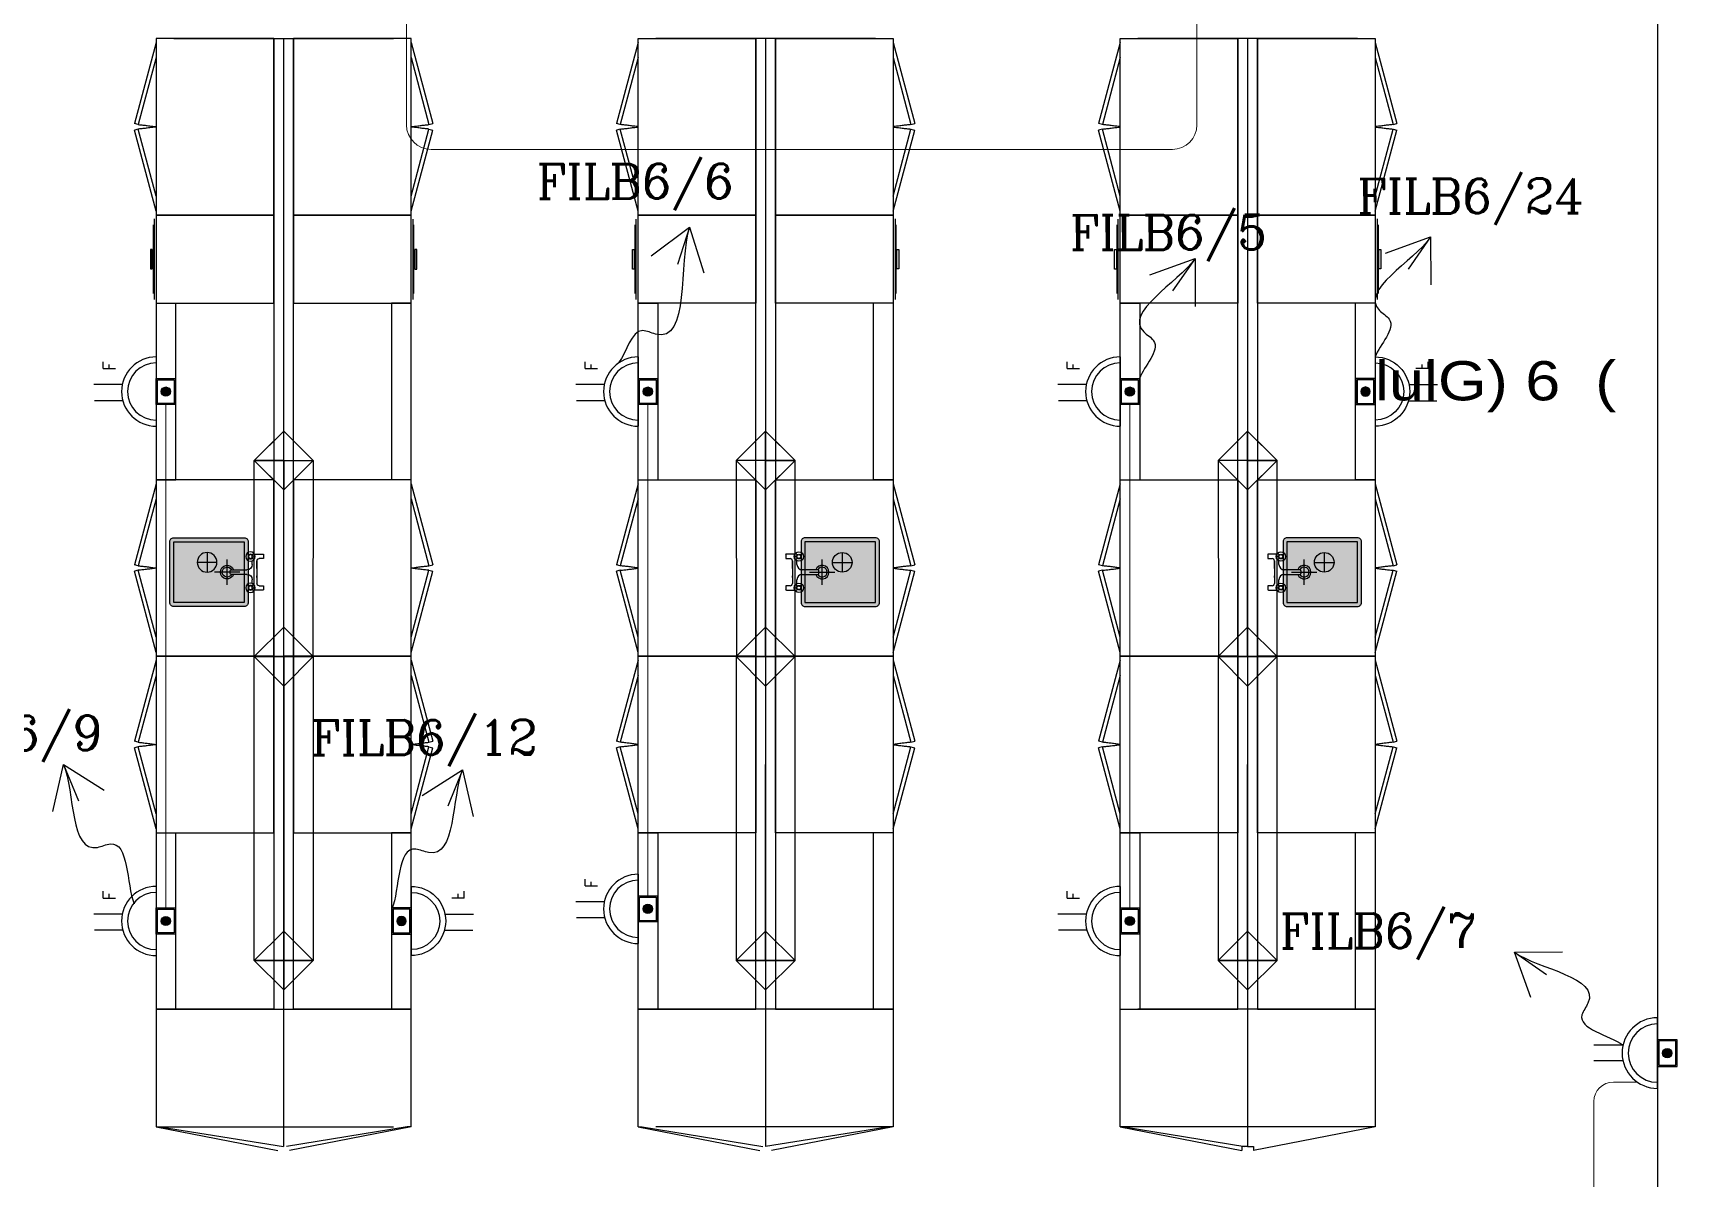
# Model space of a CAD drawing. Extents: x 1315 to 1416, y 473 to 837.
# Drawn here: x 1329.95 to 1338.34, y 615.54 to 621.38 of the extents above; entities that cross this region are included whole.
import ezdxf

# ---------------------------------------------------------------- set-up
doc = ezdxf.new("R2010")
doc.units = 0
doc.header["$MEASUREMENT"] = 0
doc.linetypes.add('ACAD_ISO02W100', pattern=[15, 12, -3])
doc.linetypes.add('DASHED', pattern=[19.05, 12.7, -6.35])
doc.layers.get('0').update_dxf_attribs({"color": 252, "linetype": 'CONTINUOUS', "lineweight": 30})
for name, color, linetype in [('-FUR', 252, 'CONTINUOUS'), ('E-SOCKETS', 6, 'CONTINUOUS'), ('LAYER8', 252, 'CONTINUOUS'), ('SAN', 252, 'CONTINUOUS'), ('WIRING', 4, 'CONTINUOUS')]:
    doc.layers.add(name, color=color, linetype=linetype)
for name, color, linetype, lineweight in [('text', 252, 'CONTINUOUS', 15), ('Wall', 252, 'CONTINUOUS', 30), ('WIRRING', 3, 'CONTINUOUS', 5)]:
    doc.layers.add(name, color=color, linetype=linetype, lineweight=lineweight)
doc.styles.add('ARIAL', font='arial.ttf')
doc.styles.add('E80', font='romanc.shx')
doc.styles.add('SOSA2', font='SOSA.shx', dxfattribs={"width": 0.8})
doc.dimstyles.new('DIM-100-IN', dxfattribs={"dimtxt": 0.22, "dimasz": 0.1, "dimexe": 0.15, "dimexo": 0.15, "dimgap": 0, "dimtad": 0, "dimrnd": 0.05, "dimzin": 1, "dimdsep": 46, "dimtxsty": 'ARIAL', "dimblk": 'DOT', "dimcen": 0.2, "dimclrd": 256, "dimclre": 256, "dimclrt": 23, "dimadec": 0, "dimazin": 0, "dimtfac": 1, "dimtmove": 2, "dimatfit": 2, "dimldrblk": 'OPEN90', "dimfxl": 0.15, "dimfxlon": 1, "dimtolj": 1, "dimtzin": 0, "dimlwe": -1, "dimarcsym": 0})

# ---------------------------------------------------------------- blocks, each defined once
blk = doc.blocks.new('5')
at = {"layer": '-FUR', "linetype": 'ACAD_ISO02W100'}
for p, q in [((41999.7885, -66320.4478), (42000.6885, -66320.4478)), ((41999.8085, -66321.0478), (42000.2221, -66321.1587)), ((41999.8858, -66321.0478), (42000.2273, -66321.1393)), ((42000.5913, -66321.0478), (42000.2498, -66321.1393)), ((42000.6685, -66321.0478), (42000.255, -66321.1587)), ((42000.2273, -66321.1393), (42000.2221, -66321.1587)), ((42000.2498, -66321.1393), (42000.255, -66321.1587))]:
    blk.add_line(p, q, dxfattribs=at)
at = {"layer": '-FUR'}
blk.add_lwpolyline([(41999.7885, -66320.4478), (42000.6885, -66320.4478), (42000.6885, -66321.0478), (41999.7885, -66321.0478)], close=True, dxfattribs=at)
at = {"layer": '-FUR', "linetype": 'ACAD_ISO02W100'}
for centre, start, end in [((42001.7538, -66321.2808), 171.26112, 174.70691), ((41998.7233, -66321.2808), 5.29309, 8.73888)]:
    blk.add_arc(centre, 1.5331, start, end, dxfattribs=at)
blk = doc.blocks.new('ba7es')
at = {"layer": '-FUR', "linetype": 'ACAD_ISO02W100'}
blk.add_line((1323.8895, 576.6578), (1322.9895, 576.6578), dxfattribs=at)
for p, q in [((1323.8895, 577.2578), (1322.9895, 577.2578)), ((1322.9895, 577.2578), (1322.9895, 576.6578)), ((1323.8895, 576.6578), (1323.8895, 577.2578)), ((1322.9895, 576.6578), (1322.9895, 576.7578)), ((1322.9895, 576.7578), (1323.8895, 576.7578))]:
    blk.add_line(p, q)
blk = doc.blocks.new('3')
at = {"layer": '-FUR', "linetype": 'ACAD_ISO02W100'}
blk.add_line((41990.0194, -66320.4802), (41990.4694, -66320.4802), dxfattribs=at)
at = {"layer": '-FUR'}
for p, q in [((41990.0394, -66321.0902), (41990.4494, -66321.0902)), ((41990.0694, -66321.0952), (41990.4194, -66321.0952))]:
    blk.add_line(p, q, dxfattribs=at)
blk.add_lwpolyline([(41990.0194, -66321.0802), (41990.4694, -66321.0802), (41990.4694, -66320.4802), (41990.0194, -66320.4802)], close=True, dxfattribs=at)
at = {"layer": '-FUR', "color": 1}
blk.add_lwpolyline([(41990.1944, -66321.1102), (41990.2944, -66321.1102), (41990.2944, -66321.1002), (41990.1944, -66321.1002)], close=True, dxfattribs=at)
blk = doc.blocks.new('YY5Y5')
at = {"layer": 'SAN', "color": 1}
for p, q in [((433.83, 542.04), (433.83, 538.56)), ((435.73, 542.41), (434.2, 542.41)), ((435.73, 540.55), (435.73, 542.41)), ((447.16, 542.41), (447.16, 540.55)), ((448.69, 542.41), (447.16, 542.41)), ((449.07, 538.56), (449.07, 542.04)), ((434.16, 537.56), (433.7, 538.02)), ((434.16, 536.15), (433.7, 535.69)), ((435.58, 537.56), (436.04, 538.02)), ((435.58, 536.15), (436.04, 535.69)), ((436.72, 537.65), (438.25, 537.65)), ((446.18, 539.55), (436.73, 539.55)), ((440.5, 535.4), (440.5, 528.74)), ((442.4, 528.74), (442.4, 535.4)), ((443.04, 539.55), (446.16, 539.55)), ((444.65, 537.65), (446.18, 537.65)), ((447.32, 537.56), (446.86, 538.02)), ((447.32, 536.15), (446.86, 535.69)), ((448.74, 537.56), (449.2, 538.02)), ((448.74, 536.15), (449.2, 535.69)), ((440.87, 528.36), (442.03, 528.36))]:
    blk.add_line(p, q, dxfattribs=at)
at = {"layer": 'SAN', "color": 1, "linetype": 'Continuous'}
blk.add_line((439.23, 539.55), (439.86, 539.55), dxfattribs=at)
at = {"layer": 'SAN', "color": 2, "linetype": 'DASHED'}
for points in [[(436.06, 527.03), (446.84, 527.03)], [(441.45, 532.42), (441.45, 521.63)]]:
    blk.add_lwpolyline(points, dxfattribs=at)
at = {"layer": 'SAN', "color": 1}
for centre, radius in [((434.87, 536.85), 2), ((434.87, 536.85), 1), ((434.87, 536.85), 0.8), ((448.03, 536.85), 2), ((448.03, 536.85), 1), ((448.03, 536.85), 0.8)]:
    blk.add_circle(centre, radius, dxfattribs=at)
for centre, radius, start, end in [((434.2, 542.04), 0.375, 90, 180), ((448.69, 542.04), 0.375, 0, 90), ((436.73, 540.55), 1, 180, 270), ((438.25, 535.4), 2.25, 0, 90), ((444.65, 535.4), 2.25, 90, 180), ((446.16, 540.55), 1, 270, 0), ((441.45, 527.03), 2.86, 109.43194, 70.56806), ((441.45, 527.03), 2.08, 117.27647, 62.72353), ((440.87, 528.74), 0.375, 180, 270), ((442.03, 528.74), 0.375, 270, 360)]:
    blk.add_arc(centre, radius, start, end, dxfattribs=at)
blk = doc.blocks.new('vfd')
at = {"layer": '-FUR'}
h = blk.add_hatch(color=254, dxfattribs=at)
h.paths.add_polyline_path([(1316.635, 565.8296), (1316.635, 566.1396), (1316.275, 566.1396), (1316.275, 565.8296)], flags=16)
edge = h.paths.add_edge_path()
edge.add_line((1316.655, 565.8296), (1316.655, 566.1396))
edge.add_ellipse((1316.635, 566.1396), major_axis=(-0.0141, -0.0141), ratio=1, start_angle=135, end_angle=225)
edge.add_line((1316.635, 566.1596), (1316.275, 566.1596))
edge.add_ellipse((1316.275, 566.1396), major_axis=(-0.0141, -0.0141), ratio=1, start_angle=225, end_angle=315)
edge.add_line((1316.255, 566.1396), (1316.255, 565.8296))
edge.add_ellipse((1316.275, 565.8296), major_axis=(0.0141, -0.0141), ratio=1, start_angle=225, end_angle=315)
edge.add_line((1316.275, 565.8096), (1316.635, 565.8096))
edge.add_ellipse((1316.635, 565.8296), major_axis=(0.0141, -0.0141), ratio=1, start_angle=-45, end_angle=45)
blk.add_hatch(color=253, dxfattribs=at).paths.add_polyline_path([(1316.275, 565.8296), (1316.635, 565.8296), (1316.635, 566.1396), (1316.275, 566.1396)])
h = blk.add_hatch(color=251, dxfattribs=at)
h.paths.add_polyline_path([(1316.305, 565.8596), (1316.275, 565.8296), (1316.635, 565.8296), (1316.605, 565.8596)])
h.paths.add_polyline_path([(1316.605, 565.8596), (1316.635, 565.8296), (1316.635, 566.1396), (1316.605, 566.1096)])
h = blk.add_hatch(color=252, dxfattribs=at)
h.paths.add_polyline_path([(1316.305, 566.1096), (1316.275, 566.1396), (1316.275, 565.8296), (1316.305, 565.8596)])
h.paths.add_polyline_path([(1316.605, 566.1096), (1316.635, 566.1396), (1316.275, 566.1396), (1316.305, 566.1096)])
blk.add_lwpolyline([(1316.655, 565.8296), (1316.655, 566.1396, 0.414214), (1316.635, 566.1596), (1316.275, 566.1596, 0.414214), (1316.255, 566.1396), (1316.255, 565.8296, 0.414214), (1316.275, 565.8096), (1316.635, 565.8096, 0.414214)], format="xyb", close=True)
blk.add_lwpolyline([(1316.655, 565.8296), (1316.655, 566.1396, 0.414214), (1316.635, 566.1596), (1316.275, 566.1596, 0.414214), (1316.255, 566.1396), (1316.255, 565.8296, 0.414214), (1316.275, 565.8096), (1316.635, 565.8096, 0.414214)], format="xyb", close=True)
blk.add_lwpolyline([(1316.635, 565.8296), (1316.635, 566.1396), (1316.275, 566.1396), (1316.275, 565.8296)], close=True)
at = {"layer": 'LAYER8'}
for p, q in [((1316.465, 566.0846), (1316.465, 565.9846)), ((1316.415, 566.0346), (1316.515, 566.0346))]:
    blk.add_line(p, q, dxfattribs=at)
blk.add_circle((1316.465, 566.0346), 0.05, dxfattribs=at)
at = {"xscale": 0.0121, "yscale": 0.0121, "zscale": 0.0121, "rotation": 89.99999999999997}
blk.add_blockref('YY5Y5', (1322.7397, 560.6431), dxfattribs=at)
blk = doc.blocks.new('LAB1')
for p, q in [((991.7585, 477.2673), (992.8785, 477.2673)), ((992.2685, 477.2673), (992.3685, 477.2673)), ((992.2685, 477.2673), (992.2685, 472.6653)), ((992.3185, 477.2673), (992.3185, 471.6492)), ((992.3685, 472.6658), (992.3685, 477.2673)), ((995.3376, 477.2673), (994.2176, 477.2673)), ((994.8276, 477.2673), (994.7276, 477.2673)), ((994.7276, 472.6658), (994.7276, 477.2673)), ((994.7776, 477.2673), (994.7776, 471.6492)), ((994.8276, 477.2673), (994.8276, 472.6653)), ((997.7967, 477.2673), (996.6767, 477.2673)), ((997.2867, 477.2673), (997.1867, 477.2673)), ((997.1867, 472.6658), (997.1867, 477.2673)), ((997.2367, 477.2673), (997.2367, 471.6492)), ((997.2867, 477.2673), (997.2867, 472.6653)), ((992.3188, 475.2656), (992.1688, 475.1156)), ((992.3188, 475.2656), (992.1688, 475.1156)), ((992.1688, 475.1156), (992.2685, 475.2153)), ((992.4688, 475.1156), (992.3188, 475.2656)), ((992.3188, 475.1156), (992.3188, 475.2656)), ((992.4688, 475.1156), (992.3188, 475.2656)), ((992.3685, 475.2158), (992.4688, 475.1156)), ((994.6274, 475.1156), (994.7774, 475.2656)), ((994.6274, 475.1156), (994.7774, 475.2656)), ((994.7276, 475.2158), (994.6274, 475.1156)), ((994.7774, 475.2656), (994.9274, 475.1156)), ((994.7774, 475.1156), (994.7774, 475.2656)), ((994.7774, 475.2656), (994.9274, 475.1156)), ((994.9274, 475.1156), (994.8276, 475.2153)), ((997.0865, 475.1156), (997.2365, 475.2656)), ((997.0865, 475.1156), (997.2365, 475.2656)), ((997.1867, 475.2158), (997.0865, 475.1156)), ((997.2365, 475.2656), (997.3865, 475.1156)), ((997.2365, 475.1156), (997.2365, 475.2656)), ((997.2365, 475.2656), (997.3865, 475.1156)), ((997.3865, 475.1156), (997.2867, 475.2153)), ((992.1688, 475.1156), (992.4688, 475.1156)), ((992.3188, 474.9656), (992.1688, 475.1156)), ((992.1688, 475.1156), (992.4688, 475.1156)), ((992.3188, 475.1156), (992.1688, 475.1156)), ((992.1688, 475.1156), (992.3188, 475.1156)), ((992.1688, 475.1156), (992.4688, 475.1156)), ((992.3188, 474.9656), (992.1688, 475.1156)), ((992.1688, 474.1156), (992.1688, 475.1156)), ((992.1688, 475.1156), (992.4688, 475.1156)), ((992.2685, 475.0158), (992.1688, 475.1156)), ((992.4688, 475.1156), (992.3188, 474.9656)), ((992.3188, 474.2656), (992.3188, 475.1156)), ((992.3188, 475.1156), (992.4688, 475.1156)), ((992.3188, 475.1156), (992.3188, 474.9656)), ((992.4688, 475.1156), (992.3188, 474.9656)), ((992.3705, 475.0173), (992.4688, 475.1156)), ((992.4688, 475.1156), (992.467, 474.1173)), ((994.9274, 475.1156), (994.6274, 475.1156)), ((994.9274, 475.1156), (994.6274, 475.1156)), ((994.6274, 475.1156), (994.7774, 474.9656)), ((994.7774, 475.1156), (994.6274, 475.1156)), ((994.9274, 475.1156), (994.6274, 475.1156)), ((994.6274, 475.1156), (994.7774, 474.9656)), ((994.9274, 475.1156), (994.6274, 475.1156)), ((994.6274, 475.1156), (994.6292, 474.1173)), ((994.7256, 475.0173), (994.6274, 475.1156)), ((994.7774, 474.9656), (994.9274, 475.1156)), ((994.7774, 474.2656), (994.7774, 475.1156)), ((994.7774, 475.1156), (994.9274, 475.1156)), ((994.9274, 475.1156), (994.7774, 475.1156)), ((994.7774, 475.1156), (994.7774, 474.9656)), ((994.7774, 474.9656), (994.9274, 475.1156)), ((994.8276, 475.0158), (994.9274, 475.1156)), ((994.9274, 474.1156), (994.9274, 475.1156)), ((997.3865, 475.1156), (997.0865, 475.1156)), ((997.3865, 475.1156), (997.0865, 475.1156)), ((997.0865, 475.1156), (997.2365, 474.9656)), ((997.2365, 475.1156), (997.0865, 475.1156)), ((997.3865, 475.1156), (997.0865, 475.1156)), ((997.0865, 475.1156), (997.2365, 474.9656)), ((997.3865, 475.1156), (997.0865, 475.1156)), ((997.0865, 475.1156), (997.0883, 474.1173)), ((997.1847, 475.0173), (997.0865, 475.1156)), ((997.2365, 474.9656), (997.3865, 475.1156)), ((997.2365, 474.2656), (997.2365, 475.1156)), ((997.2365, 475.1156), (997.3865, 475.1156)), ((997.3865, 475.1156), (997.2365, 475.1156)), ((997.2365, 475.1156), (997.2365, 474.9656)), ((997.2365, 474.9656), (997.3865, 475.1156)), ((997.2867, 475.0158), (997.3865, 475.1156)), ((997.3865, 474.1156), (997.3865, 475.1156)), ((992.3188, 474.2656), (992.1688, 474.1156)), ((992.3188, 474.1156), (992.3188, 474.2656)), ((992.4688, 474.1156), (992.3188, 474.2656)), ((994.6274, 474.1156), (994.7774, 474.2656)), ((994.7774, 474.1156), (994.7774, 474.2656)), ((994.7774, 474.2656), (994.9274, 474.1156)), ((997.0865, 474.1156), (997.2365, 474.2656)), ((997.2365, 474.1156), (997.2365, 474.2656)), ((997.2365, 474.2656), (997.3865, 474.1156)), ((992.4688, 474.1156), (992.1688, 474.1156)), ((992.3188, 473.9656), (992.1688, 474.1156)), ((992.1688, 474.1156), (992.4688, 474.1156)), ((992.1688, 472.5656), (992.1688, 474.1156)), ((992.3685, 474.1173), (992.3185, 474.1173)), ((992.3188, 474.1156), (992.3188, 473.9656)), ((992.3188, 473.9656), (992.4688, 474.1156)), ((992.3188, 474.1156), (992.3188, 472.4156)), ((992.4688, 474.1156), (992.4688, 472.5656)), ((994.6274, 474.1156), (994.9274, 474.1156)), ((994.7774, 473.9656), (994.6274, 474.1156)), ((994.9274, 474.1156), (994.6274, 474.1156)), ((994.6274, 474.1156), (994.6274, 472.5656)), ((994.7276, 474.1173), (994.7776, 474.1173)), ((994.7774, 474.1156), (994.7774, 473.9656)), ((994.7774, 473.9656), (994.9274, 474.1156)), ((994.7774, 474.1156), (994.7774, 472.4156)), ((994.9274, 472.5656), (994.9274, 474.1156)), ((997.0865, 474.1156), (997.3865, 474.1156)), ((997.2365, 473.9656), (997.0865, 474.1156)), ((997.3865, 474.1156), (997.0865, 474.1156)), ((997.0865, 474.1156), (997.0865, 472.5656)), ((997.1867, 474.1173), (997.2367, 474.1173)), ((997.2365, 474.1156), (997.2365, 473.9656)), ((997.2365, 473.9656), (997.3865, 474.1156)), ((997.2365, 474.1156), (997.2365, 472.4156)), ((997.3865, 472.5656), (997.3865, 474.1156)), ((992.3188, 472.7156), (992.3188, 473.5656)), ((994.7774, 472.7156), (994.7774, 473.5656)), ((997.2365, 472.7156), (997.2365, 473.5656)), ((992.3188, 472.7156), (992.1688, 472.5656)), ((992.3188, 472.5656), (992.3188, 472.7156)), ((992.4688, 472.5656), (992.3188, 472.7156)), ((994.6274, 472.5656), (994.7774, 472.7156)), ((994.7774, 472.5656), (994.7774, 472.7156)), ((994.7774, 472.7156), (994.9274, 472.5656)), ((997.0865, 472.5656), (997.2365, 472.7156)), ((997.2365, 472.5656), (997.2365, 472.7156)), ((997.2365, 472.7156), (997.3865, 472.5656)), ((992.4688, 472.5656), (992.1688, 472.5656)), ((992.3188, 472.4156), (992.1688, 472.5656)), ((992.1688, 472.5656), (992.4688, 472.5656)), ((992.3188, 472.5656), (992.3188, 472.4156)), ((992.3188, 472.4156), (992.4688, 472.5656)), ((994.6274, 472.5656), (994.9274, 472.5656)), ((994.7774, 472.4156), (994.6274, 472.5656)), ((994.9274, 472.5656), (994.6274, 472.5656)), ((994.7774, 472.5656), (994.7774, 472.4156)), ((994.7774, 472.4156), (994.9274, 472.5656)), ((997.0865, 472.5656), (997.3865, 472.5656)), ((997.2365, 472.4156), (997.0865, 472.5656)), ((997.3865, 472.5656), (997.0865, 472.5656)), ((997.2365, 472.5656), (997.2365, 472.4156)), ((997.2365, 472.4156), (997.3865, 472.5656)), ((991.6685, 472.3173), (991.6685, 471.7173)), ((991.6685, 472.3173), (992.9685, 472.3173)), ((992.9685, 471.7173), (992.9685, 472.3173)), ((995.4276, 472.3173), (994.1276, 472.3173)), ((994.1276, 471.7173), (994.1276, 472.3173)), ((995.4276, 472.3173), (995.4276, 471.7173)), ((996.5867, 471.7173), (996.5867, 472.3173)), ((997.7967, 472.3173), (996.6767, 472.3173)), ((997.8867, 472.3173), (997.8867, 471.7173)), ((991.6685, 471.7173), (992.3185, 471.7173)), ((991.6685, 471.7173), (992.2885, 471.5973)), ((991.6685, 471.7173), (991.6885, 471.7173)), ((991.6885, 471.7173), (992.3185, 471.6173)), ((991.7585, 471.7173), (992.8785, 471.7173)), ((992.3185, 471.7173), (992.3185, 471.6173)), ((992.9485, 471.7173), (992.3335, 471.6173)), ((992.9685, 471.7173), (992.3485, 471.5973)), ((992.9685, 471.7173), (992.9485, 471.7173)), ((994.1276, 471.7173), (994.7476, 471.5973)), ((994.1276, 471.7173), (994.1476, 471.7173)), ((994.1476, 471.7173), (994.7626, 471.6173)), ((995.3376, 471.7173), (994.2176, 471.7173)), ((995.4276, 471.7173), (994.7776, 471.7173)), ((994.7776, 471.7173), (994.7776, 471.6173)), ((995.4076, 471.7173), (994.7776, 471.6173)), ((995.4276, 471.7173), (994.8076, 471.5973)), ((995.4276, 471.7173), (995.4076, 471.7173)), ((997.8867, 471.7173), (996.5867, 471.7173)), ((996.5867, 471.7173), (997.2067, 471.5973)), ((996.5867, 471.7173), (996.6067, 471.7173)), ((996.6067, 471.7173), (997.2217, 471.6173)), ((997.8867, 471.7173), (997.2367, 471.7173)), ((997.2367, 471.7173), (997.2367, 471.6173)), ((997.8867, 471.7173), (997.2667, 471.5973)), ((997.8867, 471.7173), (997.8667, 471.7173)), ((997.2367, 471.6173), (997.2067, 471.6173)), ((997.2067, 471.6173), (997.2067, 471.5973)), ((997.2367, 471.6173), (997.2667, 471.6173)), ((997.2667, 471.6173), (997.2667, 471.5973))]:
    blk.add_line(p, q)
at = {"xscale": -1}
for name, p, rotation in [('5', (67312.7164, -41523.4212), 270), ('5', (-65328.0793, 42477.0559), 90), ('3', (67315.2078, -41514.1021), 270), ('3', (-65325.6526, 42466.3868), 90), ('3', (67317.6669, -41514.1021), 270), ('3', (-65323.1935, 42466.3868), 90), ('ba7es', (415.0107, -847.9722), 270), ('ba7es', (1569.6263, 1798.9069), 90), ('5', (67312.7164, -41525.6712), 270), ('5', (-65328.0793, 42474.8059), 90), ('5', (67312.7164, -41526.5712), 270), ('5', (-65328.0793, 42473.9059), 90), ('ba7es', (415.0107, -850.6722), 270), ('ba7es', (1569.6263, 1796.2069), 90)]:
    blk.add_blockref(name, p, dxfattribs=dict(at, rotation=rotation))
for name, p, rotation in [('5', (67315.1755, 42477.0559), 270), ('5', (-65325.6202, -41523.4212), 90), ('5', (67317.6346, 42477.0559), 270), ('5', (-65323.1611, -41523.4212), 90), ('3', (67312.7487, 42466.3868), 270), ('3', (-65328.1117, -41514.1021), 90), ('ba7es', (417.4698, 1798.9069), 270), ('ba7es', (1572.0854, -847.9722), 90), ('ba7es', (419.9289, 1798.9069), 270), ('ba7es', (1574.5445, -847.9722), 90), ('5', (67315.1755, 42474.8059), 270), ('5', (-65325.6202, -41525.6712), 90), ('5', (67317.6346, 42474.8059), 270), ('5', (-65323.1611, -41525.6712), 90), ('5', (67315.1755, 42473.9059), 270), ('5', (-65325.6202, -41526.5712), 90), ('5', (67317.6346, 42473.9059), 270), ('5', (-65323.1611, -41526.5712), 90), ('ba7es', (417.4698, 1796.2069), 270), ('ba7es', (1572.0854, -850.6722), 90), ('ba7es', (419.9289, 1796.2069), 270), ('ba7es', (1574.5445, -850.6722), 90)]:
    blk.add_blockref(name, p, dxfattribs=dict(rotation=rotation))
blk.add_blockref('vfd', (2308.3929, -91.4382), dxfattribs=at)
for p in [(-321.2968, -91.4382), (-318.8377, -91.4382)]:
    blk.add_blockref('vfd', p)
blk = doc.blocks.new('DOPLEX SOCKET WP')
at = {"layer": 'E-SOCKETS'}
blk.add_hatch(color=2, dxfattribs=at).paths.add_polyline_path([(48.2533, -124.2906, -1), (48.301, -124.2906, -1)])
at = {"layer": 'E-SOCKETS', "color": 2}
for p, q in [((48.2373, -124.0647), (48.2373, -123.9156)), ((48.3173, -124.0647), (48.3173, -123.9156)), ((48.0968, -124.2406), (48.4575, -124.2406)), ((48.1027, -124.2406), (48.4515, -124.2406))]:
    blk.add_line(p, q, dxfattribs=at)
for points in [[(48.3454, -124.2406), (48.2089, -124.2406), (48.2089, -124.3406), (48.3454, -124.3406)], [(48.3388, -124.2471), (48.2154, -124.2471), (48.2154, -124.3341), (48.3388, -124.3341)]]:
    blk.add_lwpolyline(points, close=True, dxfattribs=at)
blk.add_circle((48.2771, -124.2906), 0.0239, dxfattribs=at)
at = {"layer": 'E-SOCKETS', "color": 7, "linetype": 'DASHED'}
blk.add_arc((48.2771, -124.2406), 0.1804, 0, 180, dxfattribs=at)
at = {"layer": 'E-SOCKETS', "color": 2}
blk.add_arc((48.2771, -124.2406), 0.1491, 0, 180, dxfattribs=at)
blk = doc.blocks.new('_Dot')
at = {"color": 0, "linetype": 'ByBlock', "lineweight": -2}
blk.add_line((-0.5, 0), (-1, 0), dxfattribs=at)
at = {"color": 0, "linetype": 'ByBlock', "const_width": 0.5}
blk.add_lwpolyline([(-0.25, 0, 1), (0.25, 0, 1)], format="xyb", close=True, dxfattribs=at)
blk = doc.blocks.new('DOUBLEX SOCKET FLOOR MOUNTED')
at = {"layer": 'E-SOCKETS'}
blk.add_hatch(color=2, dxfattribs=at).paths.add_polyline_path([(-93.2312, -55.9052, 1), (-93.278, -55.9052, 1)])
at = {"layer": 'E-SOCKETS', "color": 2}
for p, q in [((-93.3011, -55.6865), (-93.3011, -55.5404)), ((-93.2194, -55.6838), (-93.2194, -55.5377)), ((-93.0778, -55.8562), (-93.4313, -55.8562))]:
    blk.add_line(p, q, dxfattribs=at)
for points in [[(-93.3214, -55.8562), (-93.1877, -55.8562), (-93.1877, -55.9542), (-93.3214, -55.9542)], [(-93.315, -55.8626), (-93.1941, -55.8626), (-93.1941, -55.9478), (-93.315, -55.9478)]]:
    blk.add_lwpolyline(points, close=True, dxfattribs=at)
blk.add_circle((-93.2546, -55.9052), 0.0234, dxfattribs=at)
at = {"layer": 'E-SOCKETS', "color": 7, "linetype": 'DASHED'}
blk.add_arc((-93.2546, -55.8562), 0.1767, 0, 180, dxfattribs=at)
at = {"layer": 'E-SOCKETS', "color": 2}
blk.add_arc((-93.2546, -55.8562), 0.1461, 0, 180, dxfattribs=at)
at = {"layer": 'WIRING', "color": 1, "extrusion": (5.9614e-05, -0.021173, 0.999776), "style": 'E80'}
blk.add_text('F', height=0.063, dxfattribs=at).set_placement((-93.3047, -55.3736, 1.1727))

msp = doc.modelspace()

# ---------------------------------------------------------------- linework, layer by layer
at = {"layer": 'Wall', "linetype": 'Continuous'}
msp.add_lwpolyline([(1338.2363, 622.0545), (1338.2363, 615.1545)], dxfattribs=at)
at = {"layer": 'WIRRING', "linetype": 'Continuous'}
for p, q in [((1331.854, 621.6137), (1331.854, 620.9146)), ((1335.8864, 621.4404), (1335.8864, 620.9146)), ((1331.979, 620.7896), (1335.7614, 620.7896))]:
    msp.add_line(p, q, dxfattribs=at)
at = {"layer": 'WIRRING', "color": 3}
for p, q in [((1330.6262, 619.4876), (1330.6262, 616.9213)), ((1333.0853, 619.4876), (1333.0853, 616.9832)), ((1335.5444, 619.4876), (1335.5444, 616.9213)), ((1338.1327, 616.0334), (1338.0114, 616.0334)), ((1337.9114, 615.9334), (1337.9114, 613.604))]:
    msp.add_line(p, q, dxfattribs=at)
at = {"layer": 'WIRRING', "linetype": 'Continuous'}
for centre, start, end in [((1331.979, 620.9146), 180, 270), ((1335.7614, 620.9146), 270, 0)]:
    msp.add_arc(centre, 0.125, start, end, dxfattribs=at)
at = {"layer": 'WIRRING', "color": 3}
msp.add_arc((1338.0114, 615.9334), 0.1, 90, 180, dxfattribs=at)

# ---------------------------------------------------------------- block references
at = {"color": 3}
msp.add_blockref('LAB1', (338.9087, 144.0871), dxfattribs=at)
at = {"layer": 'WIRRING', "linetype": 'Continuous', "rotation": 90}
for name, p in [('DOUBLEX SOCKET FLOOR MOUNTED', (1274.721, 712.809)), ('DOUBLEX SOCKET FLOOR MOUNTED', (1277.1801, 712.809)), ('DOUBLEX SOCKET FLOOR MOUNTED', (1279.6392, 712.809)), ('DOUBLEX SOCKET FLOOR MOUNTED', (1277.1801, 710.1709)), ('DOUBLEX SOCKET FLOOR MOUNTED', (1274.721, 710.109)), ('DOUBLEX SOCKET FLOOR MOUNTED', (1279.6392, 710.109)), ('DOPLEX SOCKET WP', (1213.9957, 567.9039))]:
    msp.add_blockref(name, p, dxfattribs=at)
at = {"layer": 'WIRRING', "linetype": 'Continuous', "xscale": -1, "rotation": 270}
for p in [(1392.6516, 712.809), (1387.7334, 710.109)]:
    msp.add_blockref('DOUBLEX SOCKET FLOOR MOUNTED', p, dxfattribs=at)

# ---------------------------------------------------------------- texts
at = {"layer": 'text', "style": 'SOSA2', "width": 1.2}
msp.add_text('lulG) 6  (  ', height=0.2, dxfattribs=at).set_placement((1336.795, 619.5095))
at = {"layer": 'WIRING', "color": 7, "extrusion": (5.9614e-05, -0.021173, 0.999776), "style": 'E80'}
for s, p in [('FILB6/6', (1334.2605, 616.6445, -13.0594)), ('FILB6/24', (1338.4463, 616.5574, -13.0576)), ('FILB6/5', (1336.9802, 616.3764, -13.0537)), ('FILB6/9', (1331.0297, 613.8399, -13)), ('FILB6/12', (1333.1008, 613.8117, -12.9994)), ('FILB6/7', (1338.0405, 612.812, -12.9783))]:
    msp.add_text(s, height=0.1764, dxfattribs=at).set_placement(p)

# ---------------------------------------------------------------- leaders
at = {"layer": 'WIRRING', "color": 6, "linetype": 'ByBlock', "path_type": 1}
for points in [[(1333.2973, 620.3936), (1333.1238, 619.8474), (1333.0593, 619.865), (1332.9364, 619.7003)], [(1337.0788, 620.3428), (1336.8177, 619.9684), (1336.8674, 619.9237), (1336.7954, 619.7312)], [(1335.8768, 620.2329), (1335.6157, 619.8585), (1335.6655, 619.8138), (1335.5934, 619.6213)], [(1330.104, 617.6522), (1330.2775, 617.2301), (1330.3421, 617.2477), (1330.4649, 616.9415)], [(1332.1401, 617.6257), (1331.9666, 617.2035), (1331.902, 617.2211), (1331.7792, 616.9149)], [(1337.5061, 616.695), (1337.8817, 616.4356), (1337.8507, 616.3763), (1338.0605, 616.2212)]]:
    msp.add_leader(points, dimstyle='DIM-100-IN', override={"dimasz": 0.2, "dimgap": 0.1, "dimtad": 0, "dimfxl": 1.25, "dimfxlon": 1}, dxfattribs=at)

doc.saveas('drawing.dxf')
